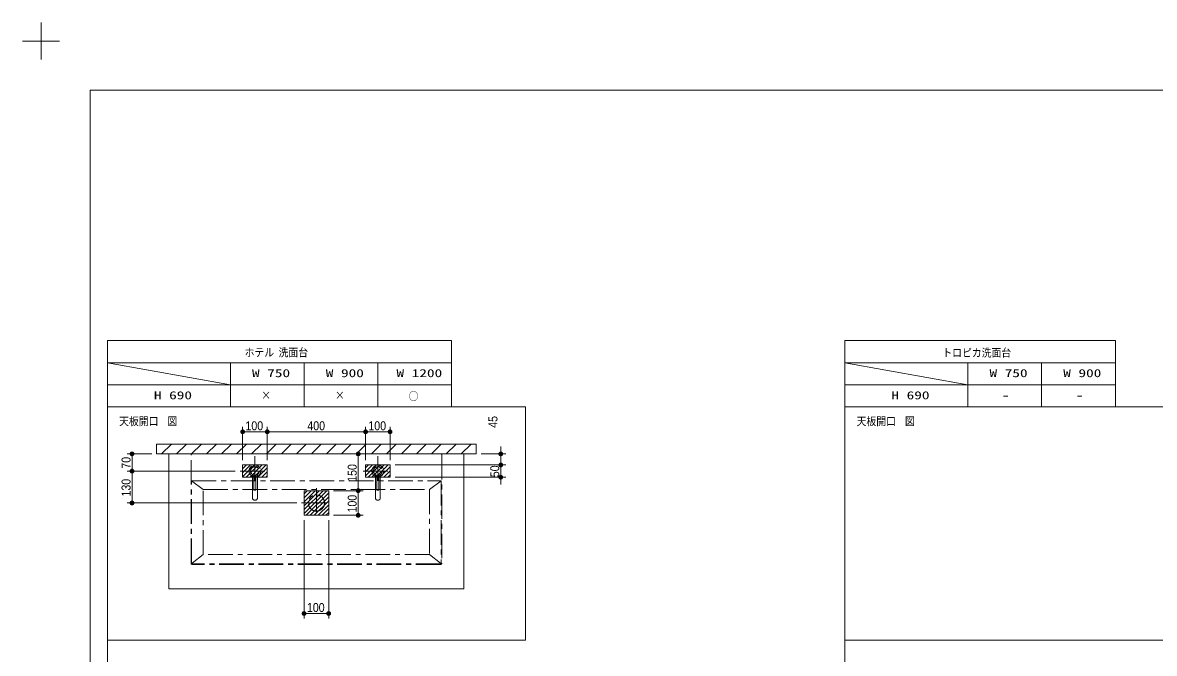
# Model space of a CAD drawing. Units: millimetres, scale not verified. Extents: x -6062 to 6062, y -3045 to 3045.
# Drawn here: x -6062 to -1459, y 477 to 3045 of the extents above; entities that cross this region are included whole.
import ezdxf
from ezdxf.enums import TextEntityAlignment as Align

# ---------------------------------------------------------------- set-up
doc = ezdxf.new("R2010")
doc.units = ezdxf.units.MM
doc.header["$LTSCALE"] = 20
doc.linetypes.add('CHAIN1', pattern=[8, 5, -1, 1, -1])
for name, color, linetype, lineweight in [('0-0_1図面枠', 7, 'Continuous', 9), ('0-1_2寸法-1', 7, 'Continuous', 9), ('0-2_0', 7, 'Continuous', 9), ('0-3_2寸法-2', 7, 'Continuous', 9), ('0-6_3一般', 7, 'Continuous', 9)]:
    doc.layers.add(name, color=color, linetype=linetype, lineweight=lineweight)
doc.styles.add('ＭＳ ゴシック', font='')
doc.styles.add('ＭＳ Ｐゴシック', font='')
doc.styles.get('ＭＳ ゴシック').set_extended_font_data('MS Gothic')
doc.styles.get('ＭＳ Ｐゴシック').set_extended_font_data('MS PGothic')

# ---------------------------------------------------------------- blocks, each defined once
blk = doc.blocks.new('グループ')
at = {"layer": '0-0_1図面枠'}
for p, q in [((-84000, 57900), (-84000, 60900)), ((-85500, 59400), (-82500, 59400))]:
    blk.add_line(p, q, dxfattribs=at)
blk = doc.blocks.new('グループ-2')
at = {"layer": '0-0_1図面枠'}
blk.add_lwpolyline([(-80000, 55400), (80000, 55400), (80000, -55400), (-80000, -55400)], close=True, dxfattribs=at)
blk = doc.blocks.new('図面枠')
at = {"layer": '0-0_1図面枠'}
for name in ['グループ', 'グループ-2']:
    blk.add_blockref(name, (0, 0), dxfattribs=at)
blk = doc.blocks.new('_Dot')
at = {"layer": '0-2_0'}
for p, q in [((-10, 0), (-20, 0)), ((9.78, 2), (-9.78, 2)), ((7.99, 6), (-7.99, 6)), ((9.16, -3.98), (-9.16, -3.98)), ((6, -7.98), (-6, -7.98))]:
    blk.add_line(p, q, dxfattribs=at)
for points in [[(10, 0), (9.92, 1.25), (9.69, 2.49), (9.3, 3.68), (8.76, 4.82), (8.09, 5.88), (7.29, 6.85), (6.37, 7.71), (5.36, 8.44), (4.26, 9.05), (3.09, 9.51), (1.87, 9.82), (0.63, 9.98), (-0.63, 9.98), (-1.87, 9.82), (-3.09, 9.51), (-4.26, 9.05), (-5.36, 8.44), (-6.37, 7.71), (-7.29, 6.85), (-8.09, 5.88), (-8.76, 4.82), (-9.3, 3.68), (-9.69, 2.49), (-9.92, 1.25), (-10, 0), (0, 0)], [(-10, 0), (-9.92, -1.25), (-9.69, -2.49), (-9.3, -3.68), (-8.76, -4.82), (-8.09, -5.88), (-7.29, -6.85), (-6.37, -7.71), (-5.36, -8.44), (-4.26, -9.05), (-3.09, -9.51), (-1.87, -9.82), (-0.63, -9.98), (0.63, -9.98), (1.87, -9.82), (3.09, -9.51), (4.26, -9.05), (5.36, -8.44), (6.37, -7.71), (7.29, -6.85), (8.09, -5.88), (8.76, -4.82), (9.3, -3.68), (9.69, -2.49), (9.92, -1.25), (10, 0), (0, 0)]]:
    blk.add_lwpolyline(points, close=True, dxfattribs=at)

msp = doc.modelspace()

# ---------------------------------------------------------------- linework, layer by layer
at = {"layer": '0-0_1図面枠'}
for p, q in [((-5717.5, 1750), (-5717.5, -2420)), ((-2717.5, 1750), (-2717.5, -2420)), ((-4317.5, 1660), (-5717.5, 1660)), ((-5717.5, 1660), (-5217.5, 1570)), ((-5217.5, 1480), (-5217.5, 1660)), ((-4917.5, 1480), (-4917.5, 1660)), ((-4617.5, 1480), (-4617.5, 1660)), ((-1617.5, 1660), (-2717.5, 1660)), ((-2717.5, 1660), (-2217.5, 1570)), ((-2217.5, 1480), (-2217.5, 1660)), ((-1917.5, 1480), (-1917.5, 1660)), ((-5717.5, 1570), (-4317.5, 1570)), ((-2717.5, 1570), (-1617.5, 1570))]:
    msp.add_line(p, q, dxfattribs=at)
for points in [[(-5717.5, 1750), (-4317.5, 1750), (-4317.5, 1480), (-5717.5, 1480)], [(-2717.5, 1750), (-1617.5, 1750), (-1617.5, 1480), (-2717.5, 1480)], [(-5717.5, 1480), (-4017.5, 1480), (-4017.5, 530), (-5717.5, 530)], [(-2717.5, 1480), (-1317.5, 1480), (-1317.5, 530), (-2717.5, 530)]]:
    msp.add_lwpolyline(points, close=True, dxfattribs=at)
at = {"layer": '0-1_2寸法-1'}
for p, q in [((-5167.5, 1264), (-5167.5, 1399)), ((-5067.5, 1264), (-5067.5, 1399)), ((-5067.5, 1264), (-5067.5, 1399)), ((-4667.5, 1264), (-4667.5, 1399)), ((-4667.5, 1264), (-4667.5, 1399)), ((-4567.5, 1264), (-4567.5, 1399)), ((-5082.51, 1379), (-5152.49, 1379)), ((-5052.49, 1379), (-4682.51, 1379)), ((-4582.51, 1379), (-4652.49, 1379)), ((-5537.5, 1289), (-5637.5, 1289)), ((-5617.5, 1273.99), (-5617.5, 1234.01)), ((-4797.5, 1289), (-4677.5, 1289)), ((-4697.5, 1273.99), (-4697.5, 1154.01)), ((-4547.5, 1244), (-4097.5, 1244)), ((-4117.5, 1259.01), (-4117.5, 1274.01)), ((-4117.5, 1244), (-4117.5, 1194)), ((-5197.5, 1219), (-5637.5, 1219)), ((-5197.5, 1219), (-5637.5, 1219)), ((-5617.5, 1104.01), (-5617.5, 1203.99)), ((-4547.5, 1194), (-4097.5, 1194)), ((-4117.5, 1178.99), (-4117.5, 1163.99)), ((-4797.5, 1139), (-4677.5, 1139)), ((-4797.5, 1139), (-4677.5, 1139)), ((-4697.5, 1054.01), (-4697.5, 1123.99)), ((-4947.5, 1089), (-5637.5, 1089)), ((-4917.5, 1019), (-4917.5, 619)), ((-4817.5, 1019), (-4817.5, 619)), ((-4797.5, 1039), (-4677.5, 1039)), ((-4832.51, 639), (-4902.49, 639))]:
    msp.add_line(p, q, dxfattribs=at)
at = {"layer": '0-3_2寸法-2'}
for p, q in [((-4117.5, 1304.01), (-4117.5, 1319.01)), ((-4547.5, 1244), (-4097.5, 1244)), ((-4197.5, 1289), (-4097.5, 1289)), ((-4117.5, 1244), (-4117.5, 1289)), ((-4117.5, 1228.99), (-4117.5, 1213.99))]:
    msp.add_line(p, q, dxfattribs=at)
at = {"layer": '0-6_3一般'}
for p, q in [((-5497.22, 1289), (-5457.22, 1329)), ((-5436.26, 1289), (-5396.26, 1329)), ((-5375.3, 1289), (-5335.3, 1329)), ((-5314.34, 1289), (-5274.34, 1329)), ((-5253.38, 1289), (-5213.38, 1329)), ((-5192.42, 1289), (-5152.42, 1329)), ((-5131.46, 1289), (-5091.46, 1329)), ((-5070.5, 1289), (-5030.5, 1329)), ((-5009.54, 1289), (-4969.54, 1329)), ((-4948.58, 1289), (-4908.58, 1329)), ((-4887.62, 1289), (-4847.62, 1329)), ((-4826.66, 1289), (-4786.66, 1329)), ((-4765.7, 1289), (-4725.7, 1329)), ((-4704.74, 1289), (-4664.74, 1329)), ((-4643.78, 1289), (-4603.78, 1329)), ((-4582.82, 1289), (-4542.82, 1329)), ((-4521.86, 1289), (-4481.86, 1329)), ((-4460.9, 1289), (-4420.9, 1329)), ((-4399.94, 1289), (-4359.94, 1329)), ((-4338.98, 1289), (-4298.98, 1329)), ((-4278.02, 1289), (-4238.02, 1329)), ((-5517.5, 1289), (-4217.5, 1289)), ((-5167.5, 1228), (-5151.5, 1244)), ((-5167.5, 1212), (-5135.5, 1244)), ((-5167.5, 1196), (-5119.5, 1244)), ((-5153.5, 1194), (-5103.5, 1244)), ((-5137.5, 1194), (-5087.5, 1244)), ((-5121.5, 1194), (-5071.5, 1244)), ((-4667.5, 1232), (-4655.5, 1244)), ((-4667.5, 1216), (-4639.5, 1244)), ((-4667.5, 1200), (-4623.5, 1244)), ((-4657.5, 1194), (-4607.5, 1244)), ((-4641.5, 1194), (-4591.5, 1244)), ((-4625.5, 1194), (-4575.5, 1244)), ((-5105.5, 1194), (-5067.5, 1232)), ((-5089.5, 1194), (-5067.5, 1216)), ((-5073.5, 1194), (-5067.5, 1200)), ((-4609.5, 1194), (-4567.5, 1236)), ((-4593.5, 1194), (-4567.5, 1220)), ((-4577.5, 1194), (-4567.5, 1204)), ((-4917.5, 1126), (-4904.5, 1139)), ((-4917.5, 1110), (-4888.5, 1139)), ((-4917.5, 1094), (-4872.5, 1139)), ((-4917.5, 1078), (-4856.5, 1139)), ((-4917.5, 1062), (-4840.5, 1139)), ((-4917.5, 1046), (-4824.5, 1139)), ((-4908.5, 1039), (-4817.5, 1130)), ((-4892.5, 1039), (-4817.5, 1114)), ((-4876.5, 1039), (-4817.5, 1098)), ((-4860.5, 1039), (-4817.5, 1082)), ((-4844.5, 1039), (-4817.5, 1066)), ((-4828.5, 1039), (-4817.5, 1050))]:
    msp.add_line(p, q, dxfattribs=at)
at = {"layer": '0-6_3一般', "linetype": 'CHAIN1'}
for p, q in [((-5377.5, 844), (-5377.5, 1284)), ((-5372.5, 1289), (-4362.5, 1289)), ((-5117.5, 1279), (-5117.5, 1159)), ((-4617.5, 1279), (-4617.5, 1159)), ((-4357.5, 1284), (-4357.5, 844)), ((-5177.5, 1219), (-5057.5, 1219)), ((-4677.5, 1219), (-4557.5, 1219)), ((-5327.5, 1144), (-5375, 1179)), ((-4407.5, 1144), (-4360, 1179)), ((-4867.5, 1149), (-4867.5, 1029)), ((-4927.5, 1089), (-4807.5, 1089)), ((-5327.5, 879), (-5372.5, 844)), ((-4407.5, 879), (-4362.5, 844)), ((-4362.5, 841.5), (-5372.5, 841.5)), ((-4362.5, 839), (-5372.5, 839))]:
    msp.add_line(p, q, dxfattribs=at)
at = {"layer": '0-6_3一般'}
for points in [[(-5517.5, 1329), (-4217.5, 1329), (-4217.5, 1289), (-5517.5, 1289)], [(-5467.5, 1289), (-4267.5, 1289), (-4267.5, 739), (-5467.5, 739)], [(-5167.5, 1244), (-5067.5, 1244), (-5067.5, 1194), (-5167.5, 1194)], [(-5167.5, 1244), (-5067.5, 1244), (-5067.5, 1194), (-5167.5, 1194)], [(-4667.5, 1244), (-4567.5, 1244), (-4567.5, 1194), (-4667.5, 1194)], [(-4667.5, 1244), (-4567.5, 1244), (-4567.5, 1194), (-4667.5, 1194)], [(-4917.5, 1139), (-4817.5, 1139), (-4817.5, 1039), (-4917.5, 1039)], [(-4917.5, 1139), (-4817.5, 1139), (-4817.5, 1039), (-4917.5, 1039)]]:
    msp.add_lwpolyline(points, close=True, dxfattribs=at)
at = {"layer": '0-6_3一般', "linetype": 'CHAIN1'}
for points in [[(-5127.5, 1204.64), (-5127.5, 1108.15), (-5127.46, 1107.46), (-5127.33, 1106.75), (-5127.11, 1106.04), (-5126.8, 1105.33), (-5126.38, 1104.63), (-5125.87, 1103.95), (-5125.26, 1103.32), (-5124.57, 1102.73), (-5123.8, 1102.2), (-5122.97, 1101.73), (-5122.09, 1101.34), (-5121.18, 1101.02), (-5120.25, 1100.78), (-5119.32, 1100.61), (-5118.4, 1100.52), (-5117.5, 1100.49), (-5116.6, 1100.52), (-5115.68, 1100.61), (-5114.75, 1100.78), (-5113.82, 1101.02), (-5112.91, 1101.34), (-5112.03, 1101.73), (-5111.2, 1102.2), (-5110.43, 1102.73), (-5109.74, 1103.32), (-5109.13, 1103.95), (-5108.62, 1104.63), (-5108.2, 1105.33), (-5107.89, 1106.04), (-5107.67, 1106.75), (-5107.54, 1107.46), (-5107.5, 1108.15), (-5107.5, 1204.64)], [(-5121.5, 1201.96), (-5121.5, 1141), (-5113.5, 1141), (-5113.5, 1201.96)], [(-4627.5, 1204.64), (-4627.5, 1108.15), (-4627.46, 1107.46), (-4627.33, 1106.75), (-4627.11, 1106.04), (-4626.8, 1105.33), (-4626.38, 1104.63), (-4625.87, 1103.95), (-4625.26, 1103.32), (-4624.57, 1102.73), (-4623.8, 1102.2), (-4622.97, 1101.73), (-4622.09, 1101.34), (-4621.18, 1101.02), (-4620.25, 1100.78), (-4619.32, 1100.61), (-4618.4, 1100.52), (-4617.5, 1100.49), (-4616.6, 1100.52), (-4615.68, 1100.61), (-4614.75, 1100.78), (-4613.82, 1101.02), (-4612.91, 1101.34), (-4612.03, 1101.73), (-4611.2, 1102.2), (-4610.43, 1102.73), (-4609.74, 1103.32), (-4609.13, 1103.95), (-4608.62, 1104.63), (-4608.2, 1105.33), (-4607.89, 1106.04), (-4607.67, 1106.75), (-4607.54, 1107.46), (-4607.5, 1108.15), (-4607.5, 1204.64)], [(-4621.5, 1201.96), (-4621.5, 1141), (-4613.5, 1141), (-4613.5, 1201.96)], [(-5375, 844.01), (-5375, 1179), (-4360, 1179), (-4360, 844.01)]]:
    msp.add_lwpolyline(points, dxfattribs=at)
msp.add_lwpolyline([(-5327.5, 1144), (-4407.5, 1144), (-4407.5, 879), (-5327.5, 879)], close=True, dxfattribs=at)
for centre, radius in [((-5117.5, 1219), 24), ((-5117.5, 1219), 17.5), ((-4617.5, 1219), 24), ((-4617.5, 1219), 17.5), ((-4867.5, 1089), 33)]:
    msp.add_circle(centre, radius, dxfattribs=at)
for centre, radius, start, end in [((-5372.5, 1284), 5, 90, 180), ((-4362.5, 1284), 5, 0, 90), ((-5372.5, 844), 5, 180, 270), ((-5372.5, 844), 2.5, 179.89814, 269.89778), ((-4362.5, 844), 5, 270, 0), ((-4362.5, 844), 2.5, 270.10222, 0.10186)]:
    msp.add_arc(centre, radius, start, end, dxfattribs=at)

# ---------------------------------------------------------------- block references
at = {"layer": '0-0_1図面枠', "xscale": 0.05, "yscale": 0.05}
msp.add_blockref('図面枠', (-1787.5, 0), dxfattribs=at)
at = {"layer": '0-1_2寸法-1', "xscale": 0.7503418, "yscale": 0.7503418}
for p, rotation in [((-5167.5, 1379), 180), ((-5067.5, 1379), 180), ((-4667.5, 1379), 180), ((-5617.5, 1289), 90), ((-4697.5, 1289), 90), ((-4117.5, 1244), 270), ((-5617.5, 1219), 270), ((-5617.5, 1219), 90), ((-4117.5, 1194), 90), ((-4697.5, 1139), 270), ((-4697.5, 1139), 90), ((-5617.5, 1089), 270), ((-4697.5, 1039), 270), ((-4917.5, 639), 180)]:
    msp.add_blockref('_Dot', p, dxfattribs=dict(at, rotation=rotation))
for p in [(-5067.5, 1379), (-4667.5, 1379), (-4567.5, 1379), (-4817.5, 639)]:
    msp.add_blockref('_Dot', p, dxfattribs=at)
at = {"layer": '0-3_2寸法-2', "xscale": 0.7503418, "yscale": 0.7503418}
for p, rotation in [((-4117.5, 1289), 270), ((-4117.5, 1244), 90)]:
    msp.add_blockref('_Dot', p, dxfattribs=dict(at, rotation=rotation))

# ---------------------------------------------------------------- texts
at = {"layer": '0-0_1図面枠', "style": 'ＭＳ ゴシック'}
for s, width, p in [('ホテル', 0.9, (-5159.45, 1675.81)), ('洗面台', 0.9, (-5021.34, 1675.81)), ('トロピカ洗面台', 0.9, (-2321.09, 1674.66)), ('W 750', 1.4, (-5129.45, 1591.59)), ('W 900', 1.4, (-4829.45, 1591.59)), ('W 1200', 1.4, (-4541.75, 1591.59)), ('W 750', 1.4, (-2129.45, 1591.59)), ('W 900', 1.4, (-1829.45, 1591.59)), ('H 690', 1.4, (-5528.49, 1501.59)), ('×', 0.9, (-5091.99, 1501.76)), ('×', 0.9, (-4791.99, 1501.76)), ('○', 0.9, (-4492.09, 1497.53)), ('H 690', 1.4, (-2528.49, 1501.59)), ('-', 1.5, (-2079.8, 1501.76)), ('-', 1.5, (-1779.8, 1501.76)), ('天板開口', 0.9, (-5670, 1395.64)), ('図', 0.9, (-5473.27, 1395.64)), ('天板開口', 0.9, (-2670, 1395.64)), ('図', 0.9, (-2473.27, 1395.64))]:
    msp.add_text(s, height=32.55, dxfattribs=dict(at, width=width)).set_placement(p, align=Align.BOTTOM_LEFT)
at = {"layer": '0-1_2寸法-1', "style": 'ＭＳ Ｐゴシック', "width": 0.9}
for s, p in [('100', (-5156.11, 1374.04)), ('400', (-4904.39, 1374.04)), ('100', (-4656.11, 1374.04)), ('100', (-4906.11, 634.04))]:
    msp.add_text(s, height=36.66, dxfattribs=at).set_placement(p, align=Align.BOTTOM_LEFT)
for s, p in [('70', (-5612.54, 1228.63)), ('150', (-4692.54, 1175.39)), ('50', (-4112.54, 1194.02)), ('130', (-5612.54, 1115.39)), ('100', (-4692.54, 1050.39))]:
    msp.add_text(s, height=36.66, rotation=90, dxfattribs=at).set_placement(p, align=Align.BOTTOM_LEFT)
at = {"layer": '0-3_2寸法-2', "style": 'ＭＳ Ｐゴシック', "width": 0.9}
msp.add_text('45', height=36.66, rotation=90, dxfattribs=at).set_placement((-4119.98, 1395.3), align=Align.BOTTOM_LEFT)

doc.saveas('drawing.dxf')
